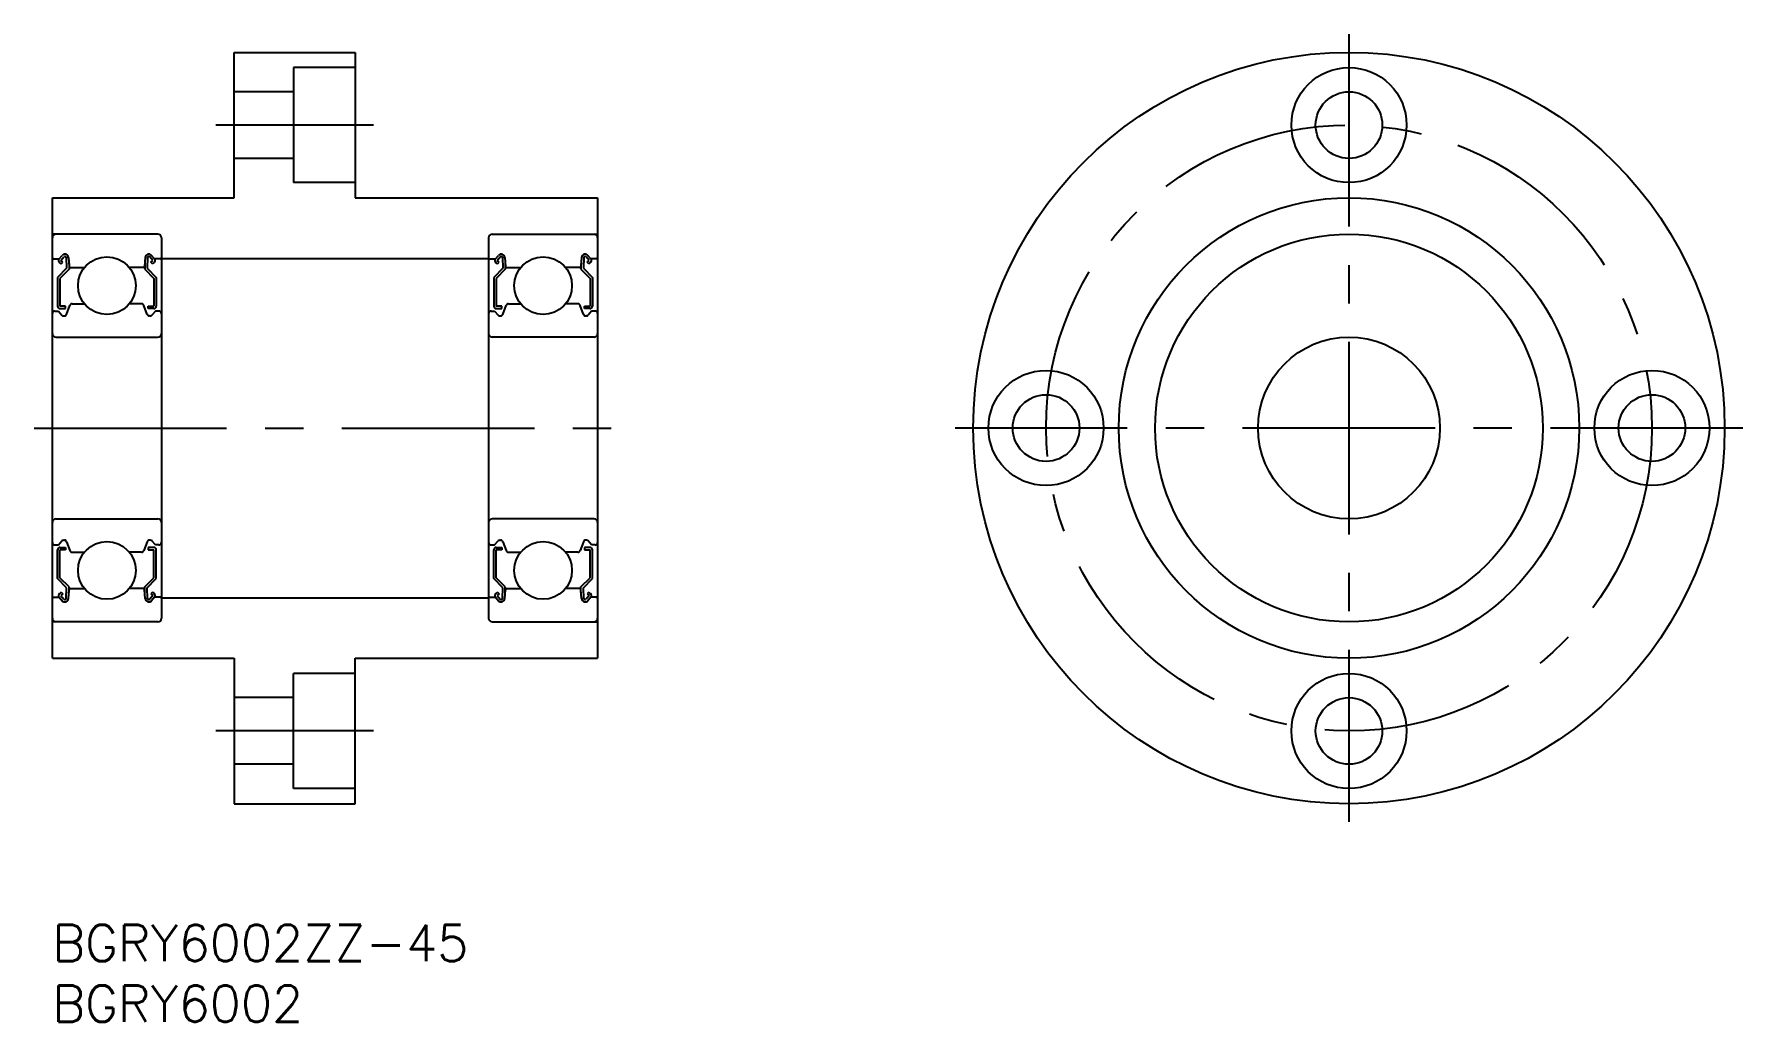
# Model space of a CAD drawing. Extents: x -1 to 139, y -8 to 74.
import ezdxf

# ---------------------------------------------------------------- set-up
doc = ezdxf.new("R2010")
doc.units = 0
doc.header["$LTSCALE"] = 0.5
doc.linetypes.add('CENTER', pattern=[50.8, 31.75, -6.35, 6.35, -6.35])
for name, color, linetype in [('MSM_CENTER', 1, 'CENTER'), ('MSM_CONTINUOUS', 7, 'CONTINUOUS'), ('MSM_PART_NUMBER', 7, 'CONTINUOUS')]:
    doc.layers.add(name, color=color, linetype=linetype)
doc.styles.get("Standard").update_dxf_attribs({"font": 'txt.shx', "height": 3, "bigfont": 'bigfont.shx'})

# ---------------------------------------------------------------- blocks, each defined once
blk = doc.blocks.new('*U2')
at = {"layer": 'MSM_PART_NUMBER'}
blk.add_text('BGRY6002ZZ-45', height=3, dxfattribs=at).set_placement((0, -3))
blk = doc.blocks.new('*U3')
at = {"layer": 'MSM_PART_NUMBER'}
blk.add_text('BGRY6002', height=3, dxfattribs=at).set_placement((0, -8))

msp = doc.modelspace()

# ---------------------------------------------------------------- linework, layer by layer
at = {"layer": 'MSM_CENTER'}
for p, q in [((107, 73.5), (107, 8.5)), ((26.5, 66), (13.5, 66)), ((-1.5, 41), (46.5, 41)), ((139.5, 41), (74.5, 41)), ((26.5, 16), (13.5, 16))]:
    msp.add_line(p, q, dxfattribs=at)
msp.add_circle((107, 41), 25, dxfattribs=at)
at = {"layer": 'MSM_CONTINUOUS'}
for p, q in [((15, 60), (15, 72)), ((15, 72), (25, 72)), ((25, 72), (25, 60)), ((19.9, 70.75), (19.9, 61.25)), ((25, 70.75), (19.9, 70.75)), ((19.9, 68.75), (15, 68.75)), ((19.9, 63.25), (15, 63.25)), ((25, 61.25), (19.9, 61.25)), ((0, 22), (0, 60)), ((0, 60), (15, 60)), ((25, 60), (45, 60)), ((45, 60), (45, 22)), ((8.7, 57), (0, 57)), ((9, 56.7), (9, 25.3)), ((36, 56.7), (36, 25.3)), ((36.3, 57), (45, 57)), ((0.56, 54.95), (0.81, 55.25)), ((0.71, 54.82), (0.96, 55.12)), ((1.14, 55.06), (1.18, 54.18)), ((1.34, 55.08), (1.4, 54.34)), ((7.66, 55.08), (7.6, 54.34)), ((7.86, 55.06), (7.82, 54.18)), ((8.29, 54.82), (8.04, 55.12)), ((8.44, 54.95), (8.19, 55.25)), ((9, 55), (36, 55)), ((36.56, 54.95), (36.81, 55.25)), ((36.71, 54.82), (36.96, 55.12)), ((37.14, 55.06), (37.18, 54.18)), ((37.34, 55.08), (37.4, 54.34)), ((43.66, 55.08), (43.6, 54.34)), ((43.86, 55.06), (43.82, 54.18)), ((44.29, 54.82), (44.04, 55.12)), ((44.44, 54.95), (44.19, 55.25)), ((0.1, 54.95), (0.56, 54.95)), ((1.18, 54.18), (0.43, 53.43)), ((0.74, 54.54), (0.58, 54.67)), ((1.38, 54.1), (0.63, 53.35)), ((0.87, 54.69), (0.71, 54.82)), ((0.74, 54.54), (0.87, 54.69)), ((1.38, 54.57), (1.38, 54.1)), ((1.5, 54.25), (2.65, 54.25)), ((7.5, 54.25), (6.35, 54.25)), ((7.62, 54.57), (7.62, 54.1)), ((7.62, 54.1), (8.37, 53.35)), ((7.82, 54.18), (8.57, 53.43)), ((8.13, 54.69), (8.29, 54.82)), ((8.26, 54.54), (8.13, 54.69)), ((8.26, 54.54), (8.42, 54.67)), ((8.9, 54.95), (8.44, 54.95)), ((36.1, 54.95), (36.56, 54.95)), ((37.18, 54.18), (36.43, 53.43)), ((36.74, 54.54), (36.58, 54.67)), ((37.38, 54.1), (36.63, 53.35)), ((36.87, 54.69), (36.71, 54.82)), ((36.74, 54.54), (36.87, 54.69)), ((37.38, 54.57), (37.38, 54.1)), ((37.5, 54.25), (38.65, 54.25)), ((43.5, 54.25), (42.35, 54.25)), ((43.62, 54.57), (43.62, 54.1)), ((43.62, 54.1), (44.37, 53.35)), ((43.82, 54.18), (44.57, 53.43)), ((44.13, 54.69), (44.29, 54.82)), ((44.26, 54.54), (44.13, 54.69)), ((44.26, 54.54), (44.42, 54.67)), ((44.9, 54.95), (44.44, 54.95)), ((0.43, 53.43), (0.43, 51.05)), ((0.63, 53.35), (0.63, 51.05)), ((8.37, 53.35), (8.37, 51.05)), ((8.57, 53.43), (8.57, 51.05)), ((36.43, 53.43), (36.43, 51.05)), ((36.63, 53.35), (36.63, 51.05)), ((44.37, 53.35), (44.37, 51.05)), ((44.57, 53.43), (44.57, 51.05)), ((1.08, 51.05), (0.63, 51.05)), ((0.63, 50.85), (1.08, 50.85)), ((1.08, 50.85), (1.08, 51.05)), ((1.18, 50.38), (1.45, 51.12)), ((1.64, 51.25), (2.65, 51.25)), ((7.36, 51.25), (6.35, 51.25)), ((7.82, 50.38), (7.55, 51.12)), ((7.92, 51.05), (8.37, 51.05)), ((7.92, 50.85), (7.92, 51.05)), ((8.37, 50.85), (7.92, 50.85)), ((37.08, 51.05), (36.63, 51.05)), ((36.63, 50.85), (37.08, 50.85)), ((37.08, 50.85), (37.08, 51.05)), ((37.18, 50.38), (37.45, 51.12)), ((37.64, 51.25), (38.65, 51.25)), ((43.36, 51.25), (42.35, 51.25)), ((43.82, 50.38), (43.55, 51.12)), ((43.92, 51.05), (44.37, 51.05)), ((43.92, 50.85), (43.92, 51.05)), ((44.37, 50.85), (43.92, 50.85)), ((0.2, 50.65), (0.5, 50.65)), ((0.5, 50.65), (0.78, 50.32)), ((0.93, 50.25), (0.99, 50.25)), ((8.07, 50.25), (8.01, 50.25)), ((8.5, 50.65), (8.22, 50.32)), ((8.8, 50.65), (8.5, 50.65)), ((36.2, 50.65), (36.5, 50.65)), ((36.5, 50.65), (36.78, 50.32)), ((36.93, 50.25), (36.99, 50.25)), ((44.07, 50.25), (44.01, 50.25)), ((44.5, 50.65), (44.22, 50.32)), ((44.8, 50.65), (44.5, 50.65)), ((0.3, 48.5), (8.7, 48.5)), ((44.7, 48.5), (36.3, 48.5)), ((0.3, 33.5), (8.7, 33.5)), ((44.7, 33.5), (36.3, 33.5)), ((0.2, 31.35), (0.5, 31.35)), ((0.5, 31.35), (0.78, 31.68)), ((0.63, 31.15), (1.08, 31.15)), ((0.93, 31.75), (0.99, 31.75)), ((1.08, 31.15), (1.08, 30.95)), ((1.18, 31.62), (1.45, 30.88)), ((7.82, 31.62), (7.55, 30.88)), ((7.92, 31.15), (7.92, 30.95)), ((8.37, 31.15), (7.92, 31.15)), ((8.07, 31.75), (8.01, 31.75)), ((8.5, 31.35), (8.22, 31.68)), ((8.8, 31.35), (8.5, 31.35)), ((36.2, 31.35), (36.5, 31.35)), ((36.5, 31.35), (36.78, 31.68)), ((36.63, 31.15), (37.08, 31.15)), ((36.93, 31.75), (36.99, 31.75)), ((37.08, 31.15), (37.08, 30.95)), ((37.18, 31.62), (37.45, 30.88)), ((43.82, 31.62), (43.55, 30.88)), ((44.37, 31.15), (43.92, 31.15)), ((43.92, 31.15), (43.92, 30.95)), ((44.07, 31.75), (44.01, 31.75)), ((44.5, 31.35), (44.22, 31.68)), ((44.8, 31.35), (44.5, 31.35)), ((0.43, 28.57), (0.43, 30.95)), ((0.63, 28.65), (0.63, 30.95)), ((1.08, 30.95), (0.63, 30.95)), ((1.64, 30.75), (2.65, 30.75)), ((7.36, 30.75), (6.35, 30.75)), ((7.92, 30.95), (8.37, 30.95)), ((8.37, 28.65), (8.37, 30.95)), ((8.57, 28.57), (8.57, 30.95)), ((36.43, 28.57), (36.43, 30.95)), ((36.63, 28.65), (36.63, 30.95)), ((37.08, 30.95), (36.63, 30.95)), ((37.64, 30.75), (38.65, 30.75)), ((43.36, 30.75), (42.35, 30.75)), ((43.92, 30.95), (44.37, 30.95)), ((44.37, 28.65), (44.37, 30.95)), ((44.57, 28.57), (44.57, 30.95)), ((1.18, 27.82), (0.43, 28.57)), ((1.38, 27.9), (0.63, 28.65)), ((7.62, 27.9), (8.37, 28.65)), ((7.82, 27.82), (8.57, 28.57)), ((37.18, 27.82), (36.43, 28.57)), ((37.38, 27.9), (36.63, 28.65)), ((43.62, 27.9), (44.37, 28.65)), ((43.82, 27.82), (44.57, 28.57)), ((0.1, 27.05), (0.56, 27.05)), ((0.56, 27.05), (0.81, 26.75)), ((0.74, 27.46), (0.58, 27.33)), ((0.87, 27.31), (0.71, 27.18)), ((0.71, 27.18), (0.96, 26.88)), ((0.74, 27.46), (0.87, 27.31)), ((1.14, 26.94), (1.18, 27.82)), ((1.34, 26.92), (1.4, 27.66)), ((1.38, 27.43), (1.38, 27.9)), ((1.5, 27.75), (2.65, 27.75)), ((7.5, 27.75), (6.35, 27.75)), ((7.66, 26.92), (7.6, 27.66)), ((7.62, 27.43), (7.62, 27.9)), ((7.86, 26.94), (7.82, 27.82)), ((8.29, 27.18), (8.04, 26.88)), ((8.26, 27.46), (8.13, 27.31)), ((8.13, 27.31), (8.29, 27.18)), ((8.44, 27.05), (8.19, 26.75)), ((8.26, 27.46), (8.42, 27.33)), ((8.9, 27.05), (8.44, 27.05)), ((9, 27), (36, 27)), ((36.1, 27.05), (36.56, 27.05)), ((36.56, 27.05), (36.81, 26.75)), ((36.74, 27.46), (36.58, 27.33)), ((36.87, 27.31), (36.71, 27.18)), ((36.71, 27.18), (36.96, 26.88)), ((36.74, 27.46), (36.87, 27.31)), ((37.14, 26.94), (37.18, 27.82)), ((37.34, 26.92), (37.4, 27.66)), ((37.38, 27.43), (37.38, 27.9)), ((37.5, 27.75), (38.65, 27.75)), ((43.5, 27.75), (42.35, 27.75)), ((43.66, 26.92), (43.6, 27.66)), ((43.62, 27.43), (43.62, 27.9)), ((43.86, 26.94), (43.82, 27.82)), ((44.29, 27.18), (44.04, 26.88)), ((44.26, 27.46), (44.13, 27.31)), ((44.13, 27.31), (44.29, 27.18)), ((44.44, 27.05), (44.19, 26.75)), ((44.26, 27.46), (44.42, 27.33)), ((44.9, 27.05), (44.44, 27.05)), ((8.7, 25), (0, 25)), ((36.3, 25), (45, 25)), ((0, 22), (15, 22)), ((15, 22), (15, 10)), ((25, 22), (45, 22)), ((25, 10), (25, 22)), ((19.9, 11.25), (19.9, 20.75)), ((25, 20.75), (19.9, 20.75)), ((19.9, 18.75), (15, 18.75)), ((19.9, 13.25), (15, 13.25)), ((15, 10), (25, 10)), ((25, 11.25), (19.9, 11.25))]:
    msp.add_line(p, q, dxfattribs=at)
for centre, radius in [((107, 41), 31), ((107, 66), 4.75), ((107, 66), 2.75), ((107, 41), 19), ((107, 41), 16), ((4.5, 52.75), 2.38), ((40.5, 52.75), 2.38), ((107, 41), 7.5), ((82, 41), 4.75), ((132, 41), 4.75), ((82, 41), 2.75), ((132, 41), 2.75), ((4.5, 29.25), 2.38), ((40.5, 29.25), 2.38), ((107, 16), 4.75), ((107, 16), 2.75)]:
    msp.add_circle(centre, radius, dxfattribs=at)
for centre, radius, start, end in [((0.3, 56.7), 0.3, 90, 180), ((8.7, 56.7), 0.3, 0, 90), ((36.3, 56.7), 0.3, 90, 180), ((44.7, 56.7), 0.3, 0, 90), ((0.1, 55.05), 0.1, 180, 270), ((1.04, 55.05), 0.3, 4.9968, 140.0002), ((1.04, 55.06), 0.1, 2.8198, 140.0033), ((7.96, 55.05), 0.3, 39.9998, 175.0032), ((7.96, 55.06), 0.1, 39.9967, 177.1802), ((8.9, 55.05), 0.1, 270, 0), ((36.1, 55.05), 0.1, 180, 270), ((37.04, 55.05), 0.3, 4.9968, 140.0002), ((37.04, 55.06), 0.1, 2.8198, 140.0033), ((43.96, 55.05), 0.3, 39.9998, 175.0032), ((43.96, 55.06), 0.1, 39.9967, 177.1802), ((44.9, 55.05), 0.1, 270, 0), ((0.71, 54.82), 0.2, 140.0002, 230.0848), ((1.5, 54.35), 0.1, 184.9968, 269.9995), ((7.5, 54.35), 0.1, 270.0005, 355.0032), ((8.29, 54.82), 0.2, 309.9152, 39.9998), ((36.71, 54.82), 0.2, 140.0002, 230.0848), ((37.5, 54.35), 0.1, 184.9968, 269.9995), ((43.5, 54.35), 0.1, 270.0005, 355.0032), ((44.29, 54.82), 0.2, 309.9152, 39.9998), ((0.63, 51.05), 0.2, 180, 270), ((1.64, 51.05), 0.2, 90, 159.9919), ((7.36, 51.05), 0.2, 20.0081, 90), ((8.37, 51.05), 0.2, 270, 0), ((36.63, 51.05), 0.2, 180, 270), ((37.64, 51.05), 0.2, 90, 159.9919), ((43.36, 51.05), 0.2, 20.0081, 90), ((44.37, 51.05), 0.2, 270, 0), ((0.2, 50.45), 0.2, 90, 180), ((0.93, 50.45), 0.2, 219.9962, 270), ((0.99, 50.45), 0.2, 270, 339.9919), ((8.01, 50.45), 0.2, 200.0081, 270), ((8.07, 50.45), 0.2, 270, 320.0038), ((8.8, 50.45), 0.2, 0, 90), ((36.2, 50.45), 0.2, 90, 180), ((36.93, 50.45), 0.2, 219.9962, 270), ((36.99, 50.45), 0.2, 270, 339.9919), ((44.01, 50.45), 0.2, 200.0081, 270), ((44.07, 50.45), 0.2, 270, 320.0038), ((44.8, 50.45), 0.2, 0, 90), ((0.3, 48.8), 0.3, 180, 270), ((8.7, 48.8), 0.3, 270, 0), ((36.3, 48.8), 0.3, 180, 270), ((44.7, 48.8), 0.3, 270, 0), ((0.3, 33.2), 0.3, 90, 180), ((8.7, 33.2), 0.3, 0, 90), ((36.3, 33.2), 0.3, 90, 180), ((44.7, 33.2), 0.3, 0, 90), ((0.2, 31.55), 0.2, 180, 270), ((0.63, 30.95), 0.2, 90, 180), ((0.93, 31.55), 0.2, 90, 140.0038), ((0.99, 31.55), 0.2, 20.0081, 90), ((8.01, 31.55), 0.2, 90, 159.9919), ((8.07, 31.55), 0.2, 39.9962, 90), ((8.37, 30.95), 0.2, 0, 90), ((8.8, 31.55), 0.2, 270, 0), ((36.2, 31.55), 0.2, 180, 270), ((36.63, 30.95), 0.2, 90, 180), ((36.93, 31.55), 0.2, 90, 140.0038), ((36.99, 31.55), 0.2, 20.0081, 90), ((44.01, 31.55), 0.2, 90, 159.9919), ((44.07, 31.55), 0.2, 39.9962, 90), ((44.37, 30.95), 0.2, 0, 90), ((44.8, 31.55), 0.2, 270, 0), ((1.64, 30.95), 0.2, 200.0081, 270), ((7.36, 30.95), 0.2, 270, 339.9919), ((37.64, 30.95), 0.2, 200.0081, 270), ((43.36, 30.95), 0.2, 270, 339.9919), ((0.1, 26.95), 0.1, 90, 180), ((0.71, 27.18), 0.2, 129.9152, 219.9998), ((1.04, 26.95), 0.3, 219.9998, 355.0032), ((1.04, 26.94), 0.1, 219.9967, 357.1802), ((1.5, 27.65), 0.1, 90.0005, 175.0032), ((7.5, 27.65), 0.1, 4.9968, 89.9995), ((7.96, 26.95), 0.3, 184.9968, 320.0002), ((7.96, 26.94), 0.1, 182.8198, 320.0033), ((8.29, 27.18), 0.2, 320.0002, 50.0848), ((8.9, 26.95), 0.1, 0, 90), ((36.1, 26.95), 0.1, 90, 180), ((36.71, 27.18), 0.2, 129.9152, 219.9998), ((37.04, 26.95), 0.3, 219.9998, 355.0032), ((37.04, 26.94), 0.1, 219.9967, 357.1802), ((37.5, 27.65), 0.1, 90.0005, 175.0032), ((43.5, 27.65), 0.1, 4.9968, 89.9995), ((43.96, 26.95), 0.3, 184.9968, 320.0002), ((43.96, 26.94), 0.1, 182.8198, 320.0033), ((44.29, 27.18), 0.2, 320.0002, 50.0848), ((44.9, 26.95), 0.1, 0, 90), ((0.3, 25.3), 0.3, 180, 270), ((8.7, 25.3), 0.3, 270, 0), ((36.3, 25.3), 0.3, 180, 270), ((44.7, 25.3), 0.3, 270, 0)]:
    msp.add_arc(centre, radius, start, end, dxfattribs=at)

# ---------------------------------------------------------------- block references
for name in ['*U2', '*U3']:
    msp.add_blockref(name, (0, 0), dxfattribs=at)

doc.saveas('drawing.dxf')
